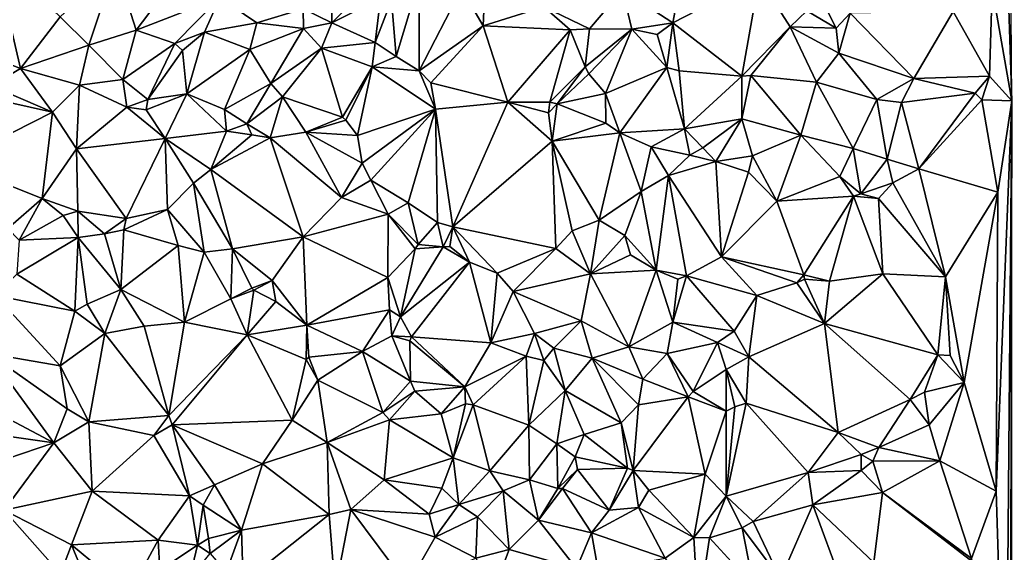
# Model space of a CAD drawing. Header units: metres. Extents: x -15 to 15, y -15 to 15.
# Drawn here: x -0.52 to 14.98, y -2 to 6.33 of the extents above; entities that cross this region are included whole.
import ezdxf

# ---------------------------------------------------------------- set-up
doc = ezdxf.new("R2010")
doc.units = ezdxf.units.M
doc.layers.add('STREET_MESH', color=7, linetype='Continuous')

msp = doc.modelspace()

# ---------------------------------------------------------------- linework, layer by layer
at = {"layer": 'STREET_MESH'}
for points in [[(14.884, 7.946), (14.981, 5.064), (14.915, 13.355)], [(14.884, 7.946), (14.672, 6.828), (14.981, 5.064)], [(-1.683, 6.029), (-0.516, 5.574), (-0.936, 7.373)], [(-0.516, 5.574), (0.107, 6.376), (-0.936, 7.373)], [(0.972, 7.185), (1.292, 6.172), (2.233, 7.409)], [(1.292, 6.172), (2.6, 6.682), (2.233, 7.409)], [(9.681, 6.286), (9.89, 7.395), (8.894, 6.801)], [(9.89, 7.395), (9.681, 6.286), (11.031, 6.982)], [(0.972, 7.185), (0.107, 6.376), (0.554, 5.938)], [(1.292, 6.172), (0.972, 7.185), (0.554, 5.938)], [(3.904, 6.505), (4.349, 6.286), (4.364, 7.257)], [(4.349, 6.286), (4.987, 6.938), (4.364, 7.257)], [(9.681, 6.286), (10.761, 5.45), (11.031, 6.982)], [(11.031, 6.982), (10.761, 5.45), (11.514, 6.221)], [(11.773, 6.473), (11.031, 6.982), (11.514, 6.221)], [(4.349, 6.286), (5.112, 6.668), (4.987, 6.938)], [(5.717, 6.957), (5.284, 6.645), (5.358, 5.757)], [(5.717, 6.957), (5.358, 5.757), (5.715, 5.534)], [(6.376, 6.82), (5.717, 6.957), (5.715, 5.534)], [(14.631, 5.452), (14.672, 6.828), (14.06, 6.461)], [(14.672, 6.828), (14.631, 5.452), (14.981, 5.064)], [(1.292, 6.172), (1.896, 5.962), (2.6, 6.682)], [(1.896, 5.962), (2.362, 6.137), (2.6, 6.682)], [(2.6, 6.682), (2.362, 6.137), (3.178, 6.285)], [(3.904, 6.505), (2.6, 6.682), (3.178, 6.285)], [(6.376, 6.82), (5.715, 5.534), (6.715, 6.24)], [(6.734, 6.591), (6.376, 6.82), (6.715, 6.24)], [(7.665, 6.537), (8.38, 6.191), (8.894, 6.801)], [(8.38, 6.191), (9.039, 6.184), (8.894, 6.801)], [(9.039, 6.184), (9.681, 6.286), (8.894, 6.801)], [(11.934, 6.801), (11.773, 6.473), (12.234, 6.2)], [(11.934, 6.801), (12.234, 6.2), (12.453, 6.436)], [(5.112, 6.668), (4.349, 6.286), (5.028, 5.977)], [(5.284, 6.645), (5.112, 6.668), (5.028, 5.977)], [(5.358, 5.757), (5.284, 6.645), (5.028, 5.977)], [(7.665, 6.537), (6.734, 6.591), (6.715, 6.24)], [(8.076, 6.174), (7.665, 6.537), (6.715, 6.24)], [(8.38, 6.191), (7.665, 6.537), (8.076, 6.174)], [(0.107, 6.376), (-0.516, 5.574), (0.554, 5.938)], [(3.907, 6.195), (3.904, 6.505), (3.178, 6.285)], [(3.904, 6.505), (3.907, 6.195), (4.349, 6.286)], [(12.234, 6.2), (11.773, 6.473), (11.514, 6.221)], [(12.234, 6.2), (12.275, 5.812), (12.453, 6.436)], [(12.453, 6.436), (12.275, 5.812), (13.447, 5.414)], [(12.453, 6.436), (13.447, 5.414), (14.06, 6.461)], [(13.447, 5.414), (14.631, 5.452), (14.06, 6.461)], [(2.362, 6.137), (3.068, 5.869), (3.178, 6.285)], [(3.068, 5.869), (3.907, 6.195), (3.178, 6.285)], [(4.349, 6.286), (3.907, 6.195), (4.191, 5.889)], [(4.349, 6.286), (4.191, 5.889), (5.028, 5.977)], [(5.715, 5.534), (5.896, 5.35), (6.715, 6.24)], [(5.896, 5.35), (7.1, 5.046), (6.715, 6.24)], [(7.1, 5.046), (8.076, 6.174), (6.715, 6.24)], [(9.681, 6.286), (9.039, 6.184), (9.437, 6.105)], [(9.588, 5.585), (9.681, 6.286), (9.437, 6.105)], [(9.681, 6.286), (9.588, 5.585), (9.781, 5.534)], [(10.761, 5.45), (9.681, 6.286), (9.781, 5.534)], [(10.761, 5.45), (10.899, 5.464), (11.514, 6.221)], [(11.514, 6.221), (10.899, 5.464), (11.924, 5.359)], [(12.275, 5.812), (11.514, 6.221), (11.924, 5.359)], [(12.275, 5.812), (12.234, 6.2), (11.514, 6.221)], [(1.292, 6.172), (0.554, 5.938), (1.083, 5.398)], [(1.896, 5.962), (1.292, 6.172), (1.083, 5.398)], [(1.896, 5.962), (2.019, 5.854), (2.362, 6.137)], [(2.019, 5.854), (2.086, 5.175), (2.362, 6.137)], [(2.086, 5.175), (3.068, 5.869), (2.362, 6.137)], [(3.907, 6.195), (3.068, 5.869), (3.398, 5.339)], [(4.191, 5.889), (3.907, 6.195), (3.398, 5.339)], [(7.1, 5.046), (7.76, 5.048), (8.076, 6.174)], [(7.76, 5.048), (8.312, 5.598), (8.076, 6.174)], [(8.312, 5.598), (8.38, 6.191), (8.076, 6.174)], [(8.312, 5.598), (9.039, 6.184), (8.38, 6.191)], [(8.312, 5.598), (8.366, 5.489), (9.039, 6.184)], [(9.039, 6.184), (8.366, 5.489), (8.627, 5.181)], [(9.039, 6.184), (8.627, 5.181), (9.588, 5.585)], [(9.039, 6.184), (9.588, 5.585), (9.437, 6.105)], [(-0.973, 5.302), (-0.516, 5.574), (-1.683, 6.029)], [(-0.516, 5.574), (0.409, 5.313), (0.554, 5.938)], [(0.554, 5.938), (0.409, 5.313), (1.083, 5.398)], [(1.474, 5.086), (1.896, 5.962), (1.083, 5.398)], [(1.896, 5.962), (1.474, 5.086), (2.019, 5.854)], [(4.191, 5.889), (4.981, 5.598), (5.028, 5.977)], [(4.981, 5.598), (5.358, 5.757), (5.028, 5.977)], [(1.474, 5.086), (2.086, 5.175), (2.019, 5.854)], [(2.086, 5.175), (2.676, 4.931), (3.068, 5.869)], [(3.068, 5.869), (2.676, 4.931), (3.398, 5.339)], [(3.578, 5.127), (4.191, 5.889), (3.398, 5.339)], [(4.191, 5.889), (3.578, 5.127), (4.516, 4.809)], [(4.191, 5.889), (4.516, 4.809), (4.981, 5.598)], [(5.358, 5.757), (4.981, 5.598), (5.715, 5.534)], [(12.869, 5.089), (12.275, 5.812), (11.924, 5.359)], [(12.275, 5.812), (12.869, 5.089), (13.447, 5.414)], [(4.516, 4.809), (4.572, 4.767), (4.981, 5.598)], [(4.572, 4.767), (4.752, 4.525), (4.981, 5.598)], [(4.981, 5.598), (4.752, 4.525), (5.972, 4.937)], [(4.981, 5.598), (5.972, 4.937), (5.715, 5.534)], [(7.872, 5.018), (8.312, 5.598), (7.76, 5.048)], [(8.366, 5.489), (8.312, 5.598), (7.872, 5.018)], [(8.627, 5.181), (8.852, 4.565), (9.588, 5.585)], [(9.588, 5.585), (8.852, 4.565), (9.863, 4.628)], [(9.781, 5.534), (9.588, 5.585), (9.863, 4.628)], [(-0.973, 5.302), (-0.015, 4.892), (-0.516, 5.574)], [(-0.015, 4.892), (0.409, 5.313), (-0.516, 5.574)], [(5.972, 4.937), (5.896, 5.35), (5.715, 5.534)], [(8.366, 5.489), (7.872, 5.018), (8.627, 5.181)], [(10.761, 5.45), (9.781, 5.534), (9.863, 4.628)], [(10.761, 4.784), (10.761, 5.45), (9.863, 4.628)], [(10.761, 4.784), (11.682, 4.528), (10.899, 5.464)], [(10.761, 5.45), (10.761, 4.784), (10.899, 5.464)], [(10.899, 5.464), (11.682, 4.528), (11.924, 5.359)], [(14.407, 5.187), (14.631, 5.452), (13.447, 5.414)], [(14.631, 5.452), (14.407, 5.187), (14.509, 5.084)], [(14.631, 5.452), (14.509, 5.084), (14.981, 5.064)], [(-0.015, 4.892), (-0.973, 5.302), (-1.067, 5.125)], [(0.409, 5.313), (-0.015, 4.892), (0.359, 4.317)], [(1.149, 4.97), (0.409, 5.313), (0.359, 4.317)], [(0.409, 5.313), (1.149, 4.97), (1.083, 5.398)], [(1.149, 4.97), (1.474, 5.086), (1.083, 5.398)], [(2.676, 4.931), (3.024, 4.709), (3.398, 5.339)], [(3.024, 4.709), (3.578, 5.127), (3.398, 5.339)], [(7.1, 5.046), (5.896, 5.35), (5.972, 4.937)], [(11.682, 4.528), (12.499, 4.323), (11.924, 5.359)], [(12.499, 4.323), (12.869, 5.089), (11.924, 5.359)], [(12.869, 5.089), (13.256, 5.042), (13.447, 5.414)], [(13.256, 5.042), (14.407, 5.187), (13.447, 5.414)], [(-0.015, 4.892), (-1.067, 5.125), (-1.576, 4.1)], [(2.086, 5.175), (1.448, 4.925), (1.747, 4.476)], [(2.086, 5.175), (1.474, 5.086), (1.448, 4.925)], [(2.704, 4.592), (2.086, 5.175), (1.747, 4.476)], [(2.704, 4.592), (2.676, 4.931), (2.086, 5.175)], [(3.578, 5.127), (3.024, 4.709), (3.39, 4.488)], [(3.578, 5.127), (3.39, 4.488), (3.947, 4.579)], [(3.578, 5.127), (3.947, 4.579), (4.516, 4.809)], [(7.872, 5.018), (8.635, 4.717), (8.627, 5.181)], [(8.627, 5.181), (8.635, 4.717), (8.852, 4.565)], [(14.407, 5.187), (13.256, 5.042), (13.524, 4.003)], [(14.509, 5.084), (14.407, 5.187), (13.524, 4.003)], [(1.747, 4.476), (1.149, 4.97), (0.359, 4.317)], [(1.448, 4.925), (1.474, 5.086), (1.149, 4.97)], [(1.448, 4.925), (1.149, 4.97), (1.747, 4.476)], [(6.241, 3.098), (7.1, 5.046), (5.972, 4.937)], [(7.1, 5.046), (6.241, 3.098), (7.794, 4.436)], [(7.739, 4.88), (7.76, 5.048), (7.1, 5.046)], [(7.739, 4.88), (7.1, 5.046), (7.794, 4.436)], [(7.739, 4.88), (7.872, 5.018), (7.76, 5.048)], [(7.872, 5.018), (7.739, 4.88), (7.794, 4.436)], [(8.635, 4.717), (7.872, 5.018), (7.794, 4.436)], [(12.499, 4.323), (13.033, 4.155), (12.869, 5.089)], [(13.033, 4.155), (13.256, 5.042), (12.869, 5.089)], [(13.256, 5.042), (13.033, 4.155), (13.524, 4.003)], [(14.758, 3.638), (14.509, 5.084), (13.524, 4.003)], [(14.509, 5.084), (14.758, 3.638), (14.981, 5.064)], [(14.981, 5.064), (14.758, 3.638), (14.732, -1.031)], [(14.888, -5.858), (14.981, 5.064), (14.732, -1.031)], [(14.981, 5.064), (14.888, -5.858), (14.953, -7.058)], [(14.981, 5.064), (14.953, -7.058), (14.984, -12.675)], [(-0.176, 3.539), (-0.015, 4.892), (-1.576, 4.1)], [(-0.015, 4.892), (-0.176, 3.539), (0.359, 4.317)], [(3.024, 4.709), (2.676, 4.931), (2.704, 4.592)], [(3.947, 4.579), (4.572, 4.767), (4.516, 4.809)], [(4.752, 4.525), (4.823, 4.094), (5.972, 4.937)], [(4.823, 4.094), (4.959, 3.828), (5.972, 4.937)], [(4.959, 3.828), (5.542, 3.473), (5.972, 4.937)], [(5.542, 3.473), (6.005, 3.168), (5.972, 4.937)], [(6.005, 3.168), (6.241, 3.098), (5.972, 4.937)], [(3.024, 4.709), (2.704, 4.592), (3.103, 4.534)], [(3.024, 4.709), (3.103, 4.534), (3.39, 4.488)], [(4.752, 4.525), (4.572, 4.767), (3.947, 4.579)], [(8.852, 4.565), (8.635, 4.717), (7.794, 4.436)], [(10.15, 4.333), (10.761, 4.784), (9.863, 4.628)], [(10.761, 4.784), (10.15, 4.333), (10.355, 4.12)], [(10.925, 4.207), (10.761, 4.784), (10.355, 4.12)], [(10.761, 4.784), (10.925, 4.207), (11.682, 4.528)], [(2.459, 3.992), (2.704, 4.592), (1.747, 4.476)], [(2.704, 4.592), (2.459, 3.992), (3.103, 4.534)], [(3.103, 4.534), (2.459, 3.992), (3.39, 4.488)], [(3.39, 4.488), (4.501, 3.556), (3.947, 4.579)], [(3.947, 4.579), (4.501, 3.556), (4.823, 4.094)], [(4.752, 4.525), (3.947, 4.579), (4.823, 4.094)], [(8.528, 3.201), (8.852, 4.565), (7.794, 4.436)], [(8.528, 3.201), (9.188, 3.648), (8.852, 4.565)], [(8.852, 4.565), (9.344, 4.346), (9.863, 4.628)], [(9.188, 3.648), (9.344, 4.346), (8.852, 4.565)], [(9.344, 4.346), (9.947, 4.22), (9.863, 4.628)], [(9.947, 4.22), (10.15, 4.333), (9.863, 4.628)], [(10.925, 4.207), (11.307, 3.502), (11.682, 4.528)], [(11.682, 4.528), (11.307, 3.502), (12.292, 3.885)], [(12.499, 4.323), (11.682, 4.528), (12.292, 3.885)], [(1.747, 4.476), (0.359, 4.317), (1.135, 3.229)], [(1.785, 3.367), (1.747, 4.476), (1.135, 3.229)], [(1.785, 3.367), (2.189, 3.783), (1.747, 4.476)], [(2.189, 3.783), (2.459, 3.992), (1.747, 4.476)], [(3.39, 4.488), (2.459, 3.992), (3.901, 2.94)], [(4.501, 3.556), (3.39, 4.488), (3.901, 2.94)], [(6.241, 3.098), (7.853, 2.761), (7.794, 4.436)], [(8.106, 3.038), (8.528, 3.201), (7.794, 4.436)], [(7.853, 2.761), (8.106, 3.038), (7.794, 4.436)], [(9.344, 4.346), (9.188, 3.648), (9.613, 3.9)], [(9.947, 4.22), (9.344, 4.346), (9.613, 3.9)], [(-0.176, 3.539), (0.382, 3.342), (0.359, 4.317)], [(0.359, 4.317), (0.382, 3.342), (1.135, 3.229)], [(10.355, 4.12), (9.947, 4.22), (9.613, 3.9)], [(10.15, 4.333), (9.947, 4.22), (10.355, 4.12)], [(10.866, 3.952), (10.925, 4.207), (10.355, 4.12)], [(10.925, 4.207), (10.866, 3.952), (11.307, 3.502)], [(12.62, 3.614), (12.499, 4.323), (12.292, 3.885)], [(12.499, 4.323), (12.62, 3.614), (13.033, 4.155)], [(-0.712, 3.074), (-0.176, 3.539), (-1.576, 4.1)], [(4.501, 3.556), (4.959, 3.828), (4.823, 4.094)], [(10.444, 2.628), (10.355, 4.12), (9.613, 3.9)], [(10.444, 2.628), (10.866, 3.952), (10.355, 4.12)], [(12.62, 3.614), (13.12, 3.786), (13.033, 4.155)], [(13.033, 4.155), (13.12, 3.786), (13.524, 4.003)], [(2.459, 3.992), (2.189, 3.783), (2.8, 2.754)], [(2.459, 3.992), (2.8, 2.754), (3.901, 2.94)], [(9.188, 3.648), (9.422, 2.423), (9.613, 3.9)], [(9.422, 2.423), (9.892, 2.334), (9.613, 3.9)], [(9.892, 2.334), (10.444, 2.628), (9.613, 3.9)], [(11.307, 3.502), (10.866, 3.952), (10.444, 2.628)], [(11.307, 3.502), (12.502, 3.575), (12.292, 3.885)], [(12.502, 3.575), (12.62, 3.614), (12.292, 3.885)], [(13.12, 3.786), (13.944, 2.319), (13.524, 4.003)], [(13.944, 2.319), (14.758, 3.638), (13.524, 4.003)], [(2.189, 3.783), (1.785, 3.367), (2.358, 2.701)], [(2.8, 2.754), (2.189, 3.783), (2.358, 2.701)], [(4.959, 3.828), (4.501, 3.556), (5.232, 3.298)], [(5.542, 3.473), (4.959, 3.828), (5.232, 3.298)], [(12.62, 3.614), (12.893, 3.54), (13.12, 3.786)], [(13.12, 3.786), (12.893, 3.54), (13.944, 2.319)], [(8.93, 2.962), (9.188, 3.648), (8.528, 3.201)], [(9.188, 3.648), (8.93, 2.962), (9.422, 2.423)], [(12.502, 3.575), (11.307, 3.502), (11.73, 2.348)], [(12.13, 2.25), (12.502, 3.575), (11.73, 2.348)], [(12.502, 3.575), (12.13, 2.25), (12.962, 2.365)], [(12.502, 3.575), (12.893, 3.54), (12.62, 3.614)], [(12.893, 3.54), (12.502, 3.575), (12.962, 2.365)], [(14.758, 3.638), (13.944, 2.319), (14.234, 0.667)], [(14.758, 3.638), (14.234, 0.667), (14.732, -1.031)], [(-0.176, 3.539), (-0.712, 3.074), (-0.535, 2.889)], [(0.152, 3.273), (-0.176, 3.539), (-0.535, 2.889)], [(0.382, 3.342), (-0.176, 3.539), (0.152, 3.273)], [(4.501, 3.556), (3.901, 2.94), (5.232, 3.298)], [(5.702, 2.823), (5.542, 3.473), (5.232, 3.298)], [(5.702, 2.823), (6.005, 3.168), (5.542, 3.473)], [(11.307, 3.502), (10.444, 2.628), (11.73, 2.348)], [(12.893, 3.54), (12.962, 2.365), (13.944, 2.319)], [(0.388, 2.934), (0.152, 3.273), (-0.535, 2.889)], [(0.388, 2.934), (0.382, 3.342), (0.152, 3.273)], [(1.135, 3.229), (0.382, 3.342), (0.799, 2.991)], [(0.799, 2.991), (0.382, 3.342), (0.388, 2.934)], [(1.951, 2.808), (1.785, 3.367), (1.1, 3.051)], [(1.785, 3.367), (1.135, 3.229), (1.1, 3.051)], [(1.785, 3.367), (1.951, 2.808), (2.358, 2.701)], [(3.901, 2.94), (5.226, 2.305), (5.232, 3.298)], [(5.226, 2.305), (5.655, 2.754), (5.232, 3.298)], [(5.655, 2.754), (5.702, 2.823), (5.232, 3.298)], [(1.135, 3.229), (0.799, 2.991), (1.1, 3.051)], [(6.093, 2.785), (6.005, 3.168), (5.702, 2.823)], [(6.005, 3.168), (6.093, 2.785), (6.241, 3.098)], [(8.528, 3.201), (8.106, 3.038), (8.394, 2.365)], [(8.93, 2.962), (8.528, 3.201), (8.394, 2.365)], [(0.799, 2.991), (0.388, 2.934), (1.056, 2.121)], [(0.799, 2.991), (1.056, 2.121), (1.1, 3.051)], [(1.056, 2.121), (1.951, 2.808), (1.1, 3.051)], [(6.093, 2.785), (6.194, 2.791), (6.241, 3.098)], [(6.194, 2.791), (6.503, 2.547), (6.241, 3.098)], [(7.853, 2.761), (6.241, 3.098), (6.937, 2.375)], [(6.241, 3.098), (6.503, 2.547), (6.937, 2.375)], [(8.106, 3.038), (7.853, 2.761), (8.394, 2.365)], [(9.021, 2.661), (8.93, 2.962), (8.394, 2.365)], [(9.422, 2.423), (8.93, 2.962), (9.021, 2.661)], [(-0.572, 2.361), (0.388, 2.934), (-0.535, 2.889)], [(-0.572, 2.361), (0.335, 1.781), (0.388, 2.934)], [(0.388, 2.934), (0.335, 1.781), (0.527, 1.89)], [(1.056, 2.121), (0.388, 2.934), (0.527, 1.89)], [(1.951, 2.808), (1.056, 2.121), (2.049, 1.611)], [(1.951, 2.808), (2.049, 1.611), (2.358, 2.701)], [(2.8, 2.754), (3.421, 2.262), (3.901, 2.94)], [(3.421, 2.262), (3.963, 1.563), (3.901, 2.94)], [(3.963, 1.563), (5.226, 2.305), (3.901, 2.94)], [(6.093, 2.785), (5.702, 2.823), (5.655, 2.754)], [(2.049, 1.611), (2.772, 1.975), (2.358, 2.701)], [(2.772, 1.975), (2.8, 2.754), (2.358, 2.701)], [(3.102, 2.141), (2.8, 2.754), (2.772, 1.975)], [(2.8, 2.754), (3.102, 2.141), (3.421, 2.262)], [(5.226, 2.305), (5.427, 1.693), (5.655, 2.754)], [(6.093, 2.785), (5.427, 1.693), (6.503, 2.547)], [(5.427, 1.693), (6.093, 2.785), (5.655, 2.754)], [(6.194, 2.791), (6.093, 2.785), (6.503, 2.547)], [(7.183, 2.088), (7.853, 2.761), (6.937, 2.375)], [(7.853, 2.761), (7.183, 2.088), (8.394, 2.365)], [(9.422, 2.423), (9.021, 2.661), (8.394, 2.365)], [(5.427, 1.693), (5.597, 1.383), (6.503, 2.547)], [(6.503, 2.547), (5.597, 1.383), (6.837, 1.287)], [(6.503, 2.547), (6.837, 1.287), (6.937, 2.375)], [(10.996, 2.026), (10.444, 2.628), (9.892, 2.334)], [(10.444, 2.628), (11.621, 2.224), (11.73, 2.348)], [(10.996, 2.026), (11.621, 2.224), (10.444, 2.628)], [(0.335, 1.781), (-0.572, 2.361), (-0.91, 2.026)], [(6.837, 1.287), (7.183, 2.088), (6.937, 2.375)], [(7.183, 2.088), (8.247, 1.63), (8.394, 2.365)], [(8.247, 1.63), (8.994, 1.226), (8.394, 2.365)], [(8.994, 1.226), (9.422, 2.423), (8.394, 2.365)], [(9.422, 2.423), (8.994, 1.226), (9.682, 1.61)], [(9.422, 2.423), (9.757, 2.283), (9.892, 2.334)], [(9.757, 2.283), (9.422, 2.423), (9.682, 1.61)], [(9.892, 2.334), (9.757, 2.283), (9.682, 1.61)], [(10.64, 1.47), (9.892, 2.334), (9.682, 1.61)], [(10.64, 1.47), (10.996, 2.026), (9.892, 2.334)], [(11.621, 2.224), (11.741, 2.281), (11.73, 2.348)], [(11.741, 2.281), (12.13, 2.25), (11.73, 2.348)], [(12.13, 2.25), (12.049, 1.591), (12.962, 2.365)], [(12.049, 1.591), (13.824, 1.098), (12.962, 2.365)], [(12.962, 2.365), (13.824, 1.098), (13.944, 2.319)], [(3.102, 2.141), (3.13, 2.111), (3.421, 2.262)], [(3.421, 2.262), (3.13, 2.111), (3.477, 1.935)], [(3.963, 1.563), (3.421, 2.262), (3.477, 1.935)], [(5.226, 2.305), (3.963, 1.563), (5.254, 1.802)], [(5.427, 1.693), (5.226, 2.305), (5.254, 1.802)], [(12.049, 1.591), (11.621, 2.224), (10.996, 2.026)], [(11.621, 2.224), (12.049, 1.591), (11.741, 2.281)], [(12.049, 1.591), (12.13, 2.25), (11.741, 2.281)], [(13.944, 2.319), (13.824, 1.098), (14.016, 1.088)], [(14.234, 0.667), (13.944, 2.319), (14.016, 1.088)], [(-0.91, 2.026), (-1.015, 1.12), (0.103, 0.926)], [(0.335, 1.781), (-0.91, 2.026), (0.103, 0.926)], [(0.801, 1.434), (1.056, 2.121), (0.527, 1.89)], [(1.419, 1.545), (1.056, 2.121), (0.801, 1.434)], [(1.056, 2.121), (1.419, 1.545), (2.049, 1.611)], [(3.13, 2.111), (3.102, 2.141), (2.772, 1.975)], [(3.027, 1.413), (3.13, 2.111), (2.772, 1.975)], [(3.13, 2.111), (3.027, 1.413), (3.477, 1.935)], [(6.837, 1.287), (7.52, 1.431), (7.183, 2.088)], [(7.52, 1.431), (8.247, 1.63), (7.183, 2.088)], [(10.64, 1.47), (10.871, 1.068), (10.996, 2.026)], [(10.871, 1.068), (12.049, 1.591), (10.996, 2.026)], [(0.335, 1.781), (0.801, 1.434), (0.527, 1.89)], [(2.049, 1.611), (3.027, 1.413), (2.772, 1.975)], [(3.027, 1.413), (3.963, 1.563), (3.477, 1.935)], [(0.801, 1.434), (0.335, 1.781), (0.103, 0.926)], [(3.963, 1.563), (4.833, 1.153), (5.254, 1.802)], [(4.833, 1.153), (5.291, 1.394), (5.254, 1.802)], [(5.291, 1.394), (5.427, 1.693), (5.254, 1.802)], [(1.419, 1.545), (1.803, 0.15), (2.049, 1.611)], [(1.803, 0.15), (3.027, 1.413), (2.049, 1.611)], [(3.952, 1.026), (3.963, 1.563), (3.027, 1.413)], [(3.952, 1.026), (3.994, 1.061), (3.963, 1.563)], [(3.963, 1.563), (3.994, 1.061), (4.833, 1.153)], [(5.427, 1.693), (5.291, 1.394), (5.597, 1.383)], [(8.247, 1.63), (7.52, 1.431), (7.823, 1.203)], [(8.42, 1.05), (8.247, 1.63), (7.823, 1.203)], [(8.42, 1.05), (8.994, 1.226), (8.247, 1.63)], [(8.994, 1.226), (9.593, 1.119), (9.682, 1.61)], [(9.593, 1.119), (10.377, 1.292), (9.682, 1.61)], [(10.377, 1.292), (10.64, 1.47), (9.682, 1.61)], [(12.049, 1.591), (10.871, 1.068), (12.265, -0.116)], [(12.049, 1.591), (13.39, 0.404), (13.824, 1.098)], [(13.39, 0.404), (12.049, 1.591), (12.265, -0.116)], [(0.801, 1.434), (0.103, 0.926), (0.551, 0.051)], [(1.803, 0.15), (0.801, 1.434), (0.551, 0.051)], [(1.419, 1.545), (0.801, 1.434), (1.803, 0.15)], [(3.027, 1.413), (1.803, 0.15), (1.858, 0.007)], [(3.729, 0.077), (3.027, 1.413), (1.858, 0.007)], [(3.952, 1.026), (3.027, 1.413), (3.729, 0.077)], [(7.39, 1.079), (7.52, 1.431), (6.837, 1.287)], [(7.39, 1.079), (7.667, 1.01), (7.52, 1.431)], [(7.52, 1.431), (7.667, 1.01), (7.823, 1.203)], [(10.871, 1.068), (10.64, 1.47), (10.377, 1.292)], [(5.582, 0.686), (5.291, 1.394), (4.833, 1.153)], [(5.571, 1.32), (5.291, 1.394), (5.582, 0.686)], [(5.597, 1.383), (5.291, 1.394), (5.571, 1.32)], [(5.597, 1.383), (5.571, 1.32), (6.432, 0.602)], [(6.432, 0.602), (5.571, 1.32), (5.582, 0.686)], [(5.597, 1.383), (6.432, 0.602), (6.837, 1.287)], [(6.432, 0.602), (7.39, 1.079), (6.837, 1.287)], [(10, 0.525), (10.377, 1.292), (9.593, 1.119)], [(10.377, 1.292), (10, 0.525), (10.516, 0.868)], [(10.871, 1.068), (10.377, 1.292), (10.516, 0.868)], [(-1.015, 1.12), (-1.542, 0.541), (0.004, -0.277)], [(0.213, 0.257), (-1.015, 1.12), (0.004, -0.277)], [(-1.015, 1.12), (0.213, 0.257), (0.103, 0.926)], [(3.994, 1.061), (4.133, 0.706), (4.833, 1.153)], [(4.133, 0.706), (5.15, 0.201), (4.833, 1.153)], [(5.15, 0.201), (5.582, 0.686), (4.833, 1.153)], [(7.667, 1.01), (8, 0.542), (7.823, 1.203)], [(8, 0.542), (8.42, 1.05), (7.823, 1.203)], [(9.214, 0.72), (8.994, 1.226), (8.42, 1.05)], [(8.994, 1.226), (9.214, 0.72), (9.593, 1.119)], [(9.214, 0.72), (9.919, 0.445), (9.593, 1.119)], [(9.919, 0.445), (10, 0.525), (9.593, 1.119)], [(13.39, 0.404), (13.616, 0.516), (13.824, 1.098)], [(13.824, 1.098), (13.616, 0.516), (14.234, 0.667)], [(13.824, 1.098), (14.234, 0.667), (14.016, 1.088)], [(4.133, 0.706), (3.952, 1.026), (3.729, 0.077)], [(3.994, 1.061), (3.952, 1.026), (4.133, 0.706)], [(7.39, 1.079), (6.432, 0.602), (6.562, 0.317)], [(7.431, -0.001), (7.39, 1.079), (6.562, 0.317)], [(7.667, 1.01), (7.39, 1.079), (7.431, -0.001)], [(7.667, 1.01), (7.431, -0.001), (8, 0.542)], [(8.871, 0.039), (8.42, 1.05), (8, 0.542)], [(8.871, 0.039), (9.146, 0.317), (8.42, 1.05)], [(9.146, 0.317), (9.214, 0.72), (8.42, 1.05)], [(10.826, 0.344), (10.871, 1.068), (10.516, 0.868)], [(10.871, 1.068), (10.826, 0.344), (12.265, -0.116)], [(0.103, 0.926), (0.213, 0.257), (0.551, 0.051)], [(10, 0.525), (10.516, 0.219), (10.516, 0.868)], [(10.648, 0.287), (10.826, 0.344), (10.516, 0.868)], [(10.516, 0.219), (10.648, 0.287), (10.516, 0.868)], [(4.133, 0.706), (3.729, 0.077), (4.278, -0.272)], [(5.15, 0.201), (4.133, 0.706), (4.278, -0.272)], [(5.15, 0.201), (5.651, 0.534), (5.582, 0.686)], [(5.651, 0.534), (6.432, 0.602), (5.582, 0.686)], [(9.919, 0.445), (9.214, 0.72), (9.146, 0.317)], [(13.616, 0.516), (13.688, 0.008), (14.234, 0.667)], [(13.688, 0.008), (13.856, -0.556), (14.234, 0.667)], [(14.234, 0.667), (13.856, -0.556), (14.732, -1.031)], [(-1.542, 0.541), (-1.599, -0.048), (0.004, -0.277)], [(5.15, 0.201), (5.254, 0.085), (5.651, 0.534)], [(5.651, 0.534), (5.254, 0.085), (6.059, 0.18)], [(5.651, 0.534), (6.059, 0.18), (6.432, 0.602)], [(6.059, 0.18), (6.439, 0.334), (6.432, 0.602)], [(6.432, 0.602), (6.439, 0.334), (6.562, 0.317)], [(7.431, -0.001), (7.866, -0.292), (8, 0.542)], [(7.866, -0.292), (8.293, -0.143), (8, 0.542)], [(8.293, -0.143), (8.871, 0.039), (8, 0.542)], [(10, 0.525), (9.919, 0.445), (10.516, 0.219)], [(13.616, 0.516), (13.39, 0.404), (13.688, 0.008)], [(6.439, 0.334), (6.059, 0.18), (6.25, -0.509)], [(6.439, 0.334), (6.25, -0.509), (6.562, 0.317)], [(6.25, -0.509), (6.821, -0.713), (6.562, 0.317)], [(6.821, -0.713), (7.431, -0.001), (6.562, 0.317)], [(9.146, 0.317), (8.871, 0.039), (9.059, -0.707)], [(9.919, 0.445), (9.059, -0.707), (10.187, -0.762)], [(9.919, 0.445), (9.146, 0.317), (9.059, -0.707)], [(10.516, 0.219), (9.919, 0.445), (10.187, -0.762)], [(10.826, 0.344), (10.515, -1.108), (11.794, -0.739)], [(10.648, 0.287), (10.515, -1.108), (10.826, 0.344)], [(12.265, -0.116), (10.826, 0.344), (11.794, -0.739)], [(12.901, -0.346), (13.39, 0.404), (12.265, -0.116)], [(13.39, 0.404), (12.901, -0.346), (13.688, 0.008)], [(0.551, 0.051), (0.213, 0.257), (0.004, -0.277)], [(5.254, 0.085), (5.15, 0.201), (4.278, -0.272)], [(6.059, 0.18), (5.254, 0.085), (6.25, -0.509)], [(10.515, -1.108), (10.516, 0.219), (10.187, -0.762)], [(10.516, 0.219), (10.515, -1.108), (10.648, 0.287)], [(0.607, -1.031), (0.551, 0.051), (0.004, -0.277)], [(1.803, 0.15), (0.551, 0.051), (1.57, -0.158)], [(0.551, 0.051), (0.607, -1.031), (1.57, -0.158)], [(1.858, 0.007), (1.803, 0.15), (1.57, -0.158)], [(2.126, -1.101), (1.858, 0.007), (1.57, -0.158)], [(3.269, -0.603), (3.729, 0.077), (1.858, 0.007)], [(2.126, -1.101), (2.52, -0.932), (1.858, 0.007)], [(2.52, -0.932), (3.269, -0.603), (1.858, 0.007)], [(3.729, 0.077), (3.269, -0.603), (4.278, -0.272)], [(5.169, -0.851), (5.254, 0.085), (4.278, -0.272)], [(6.25, -0.509), (5.254, 0.085), (5.169, -0.851)], [(8.871, 0.039), (8.293, -0.143), (8.973, -0.668)], [(9.059, -0.707), (8.871, 0.039), (8.973, -0.668)], [(12.901, -0.346), (13.856, -0.556), (13.688, 0.008)], [(-1.599, -0.048), (-1.224, -0.693), (0.004, -0.277)], [(7.431, -0.001), (6.821, -0.713), (7.443, -0.854)], [(7.866, -0.292), (7.431, -0.001), (7.443, -0.854)], [(8.293, -0.143), (7.866, -0.292), (8.156, -0.494)], [(8.973, -0.668), (8.293, -0.143), (8.156, -0.494)], [(12.625, -0.458), (12.265, -0.116), (11.794, -0.739)], [(12.625, -0.458), (12.901, -0.346), (12.265, -0.116)], [(-1.224, -0.693), (-0.768, -1.325), (0.004, -0.277)], [(-0.768, -1.325), (0.607, -1.031), (0.004, -0.277)], [(0.607, -1.031), (2.126, -1.101), (1.57, -0.158)], [(3.269, -0.603), (4.311, -1.394), (4.278, -0.272)], [(4.648, -1.314), (5.169, -0.851), (4.278, -0.272)], [(4.311, -1.394), (4.648, -1.314), (4.278, -0.272)], [(7.886, -0.986), (7.866, -0.292), (7.443, -0.854)], [(7.866, -0.292), (7.886, -0.986), (8.156, -0.494)], [(12.626, -0.707), (12.625, -0.458), (11.794, -0.739)], [(12.901, -0.346), (12.625, -0.458), (12.807, -0.563)], [(12.625, -0.458), (12.626, -0.707), (12.807, -0.563)], [(13.856, -0.556), (12.901, -0.346), (12.807, -0.563)], [(3.269, -0.603), (2.52, -0.932), (2.94, -1.638)], [(4.311, -1.394), (3.269, -0.603), (2.94, -1.638)], [(6.069, -0.981), (6.25, -0.509), (5.169, -0.851)], [(6.336, -1.237), (6.25, -0.509), (6.069, -0.981)], [(6.821, -0.713), (6.25, -0.509), (6.336, -1.237)], [(8.156, -0.494), (7.886, -0.986), (8.193, -0.692)], [(8.973, -0.668), (8.156, -0.494), (8.193, -0.692)], [(12.626, -0.707), (12.958, -1.051), (12.807, -0.563)], [(12.958, -1.051), (13.856, -0.556), (12.807, -0.563)], [(13.856, -0.556), (12.958, -1.051), (14.35, -2.081)], [(13.856, -0.556), (14.35, -2.081), (14.732, -1.031)], [(6.821, -0.713), (6.336, -1.237), (7.027, -1.027)], [(6.821, -0.713), (7.027, -1.027), (7.443, -0.854)], [(7.886, -0.986), (7.954, -0.986), (8.193, -0.692)], [(7.954, -0.986), (8.685, -1.327), (8.193, -0.692)], [(8.685, -1.327), (8.973, -0.668), (8.193, -0.692)], [(9.059, -0.707), (8.973, -0.668), (8.685, -1.327)], [(9.145, -1.285), (9.059, -0.707), (8.685, -1.327)], [(9.059, -0.707), (9.145, -1.285), (9.305, -1.016)], [(9.059, -0.707), (9.305, -1.016), (10.187, -0.762)], [(9.305, -1.016), (10.011, -1.753), (10.187, -0.762)], [(10.011, -1.753), (10.515, -1.108), (10.187, -0.762)], [(10.515, -1.108), (10.937, -1.504), (11.794, -0.739)], [(10.937, -1.504), (11.871, -1.244), (11.794, -0.739)], [(11.871, -1.244), (12.626, -0.707), (11.794, -0.739)], [(11.871, -1.244), (12.958, -1.051), (12.626, -0.707)], [(5.169, -0.851), (4.648, -1.314), (5.875, -1.387)], [(6.069, -0.981), (5.169, -0.851), (5.875, -1.387)], [(7.027, -1.027), (7.581, -1.483), (7.443, -0.854)], [(7.581, -1.483), (7.886, -0.986), (7.443, -0.854)], [(0.607, -1.031), (-0.768, -1.325), (0.283, -1.869)], [(1.638, -1.794), (0.607, -1.031), (0.283, -1.869)], [(1.638, -1.794), (2.126, -1.101), (0.607, -1.031)], [(2.52, -0.932), (2.126, -1.101), (2.338, -1.246)], [(2.94, -1.638), (2.52, -0.932), (2.338, -1.246)], [(6.336, -1.237), (6.069, -0.981), (5.875, -1.387)], [(7.027, -1.027), (6.336, -1.237), (6.629, -1.429)], [(7.121, -1.939), (7.027, -1.027), (6.629, -1.429)], [(7.027, -1.027), (7.121, -1.939), (7.581, -1.483)], [(8.412, -1.682), (7.954, -0.986), (7.581, -1.483)], [(7.954, -0.986), (7.886, -0.986), (7.581, -1.483)], [(7.954, -0.986), (8.412, -1.682), (8.685, -1.327)], [(9.145, -1.285), (10.011, -1.753), (9.305, -1.016)], [(12.958, -1.051), (11.871, -1.244), (12.824, -2.146)], [(14.333, -2.11), (12.958, -1.051), (12.824, -2.146)], [(12.958, -1.051), (14.333, -2.11), (14.35, -2.081)], [(14.35, -2.081), (14.888, -5.858), (14.732, -1.031)], [(2.253, -1.874), (2.126, -1.101), (1.638, -1.794)], [(2.126, -1.101), (2.253, -1.874), (2.338, -1.246)], [(5.964, -1.748), (6.336, -1.237), (5.875, -1.387)], [(6.336, -1.237), (5.964, -1.748), (6.629, -1.429)], [(10.515, -1.108), (10.011, -1.753), (10.254, -1.759)], [(10.515, -1.108), (10.254, -1.759), (10.763, -1.602)], [(10.937, -1.504), (10.515, -1.108), (10.763, -1.602)], [(-0.768, -1.325), (0.109, -2.322), (0.283, -1.869)], [(-0.687, -3.085), (0.109, -2.322), (-0.768, -1.325)], [(2.253, -1.874), (2.424, -1.77), (2.338, -1.246)], [(2.424, -1.77), (2.94, -1.638), (2.338, -1.246)], [(4.311, -1.394), (2.94, -1.638), (2.965, -2.462)], [(4.401, -2.578), (4.311, -1.394), (2.965, -2.462)], [(4.648, -1.314), (4.311, -1.394), (4.401, -2.578)], [(5.534, -2.502), (4.648, -1.314), (4.401, -2.578)], [(4.648, -1.314), (5.964, -1.748), (5.875, -1.387)], [(5.964, -1.748), (4.648, -1.314), (5.534, -2.502)], [(8.412, -1.682), (9.145, -1.285), (8.685, -1.327)], [(9.145, -1.285), (8.412, -1.682), (9.561, -2.076)], [(10.011, -1.753), (9.145, -1.285), (9.561, -2.076)], [(10.937, -1.504), (11.364, -2.401), (11.871, -1.244)], [(11.364, -2.401), (12.321, -2.472), (11.871, -1.244)], [(11.871, -1.244), (12.321, -2.472), (12.824, -2.146)], [(6.629, -1.429), (5.964, -1.748), (6.601, -2.075)], [(7.121, -1.939), (6.629, -1.429), (6.601, -2.075)], [(7.121, -1.939), (8.177, -2.236), (7.581, -1.483)], [(8.177, -2.236), (8.412, -1.682), (7.581, -1.483)], [(11.364, -2.401), (10.937, -1.504), (10.763, -1.602)], [(2.424, -1.77), (2.449, -2.002), (2.94, -1.638)], [(2.449, -2.002), (2.7, -2.297), (2.94, -1.638)], [(2.94, -1.638), (2.7, -2.297), (2.965, -2.462)], [(8.412, -1.682), (8.177, -2.236), (8.514, -2.271)], [(9.561, -2.076), (8.412, -1.682), (8.514, -2.271)], [(10.254, -1.759), (10.943, -2.508), (10.763, -1.602)], [(10.943, -2.508), (11.364, -2.401), (10.763, -1.602)], [(1.189, -2.616), (1.638, -1.794), (0.283, -1.869)], [(1.638, -1.794), (1.189, -2.616), (1.664, -2.265)], [(2.253, -1.874), (1.638, -1.794), (1.664, -2.265)], [(2.449, -2.002), (2.424, -1.77), (2.253, -1.874)], [(5.964, -1.748), (5.534, -2.502), (6.601, -2.075)], [(10.011, -1.753), (9.561, -2.076), (10.079, -2.942)], [(10.254, -1.759), (10.011, -1.753), (10.079, -2.942)], [(10.943, -2.508), (10.254, -1.759), (10.079, -2.942)], [(0.109, -2.322), (0.59, -2.614), (0.283, -1.869)], [(0.59, -2.614), (1.189, -2.616), (0.283, -1.869)], [(2.253, -1.874), (1.664, -2.265), (2.127, -2.401)], [(2.449, -2.002), (2.253, -1.874), (2.127, -2.401)], [(6.876, -2.59), (7.121, -1.939), (6.601, -2.075)], [(8.177, -2.236), (7.121, -1.939), (6.876, -2.59)]]:
    msp.add_3dface(points, dxfattribs=at)

doc.saveas('drawing.dxf')
